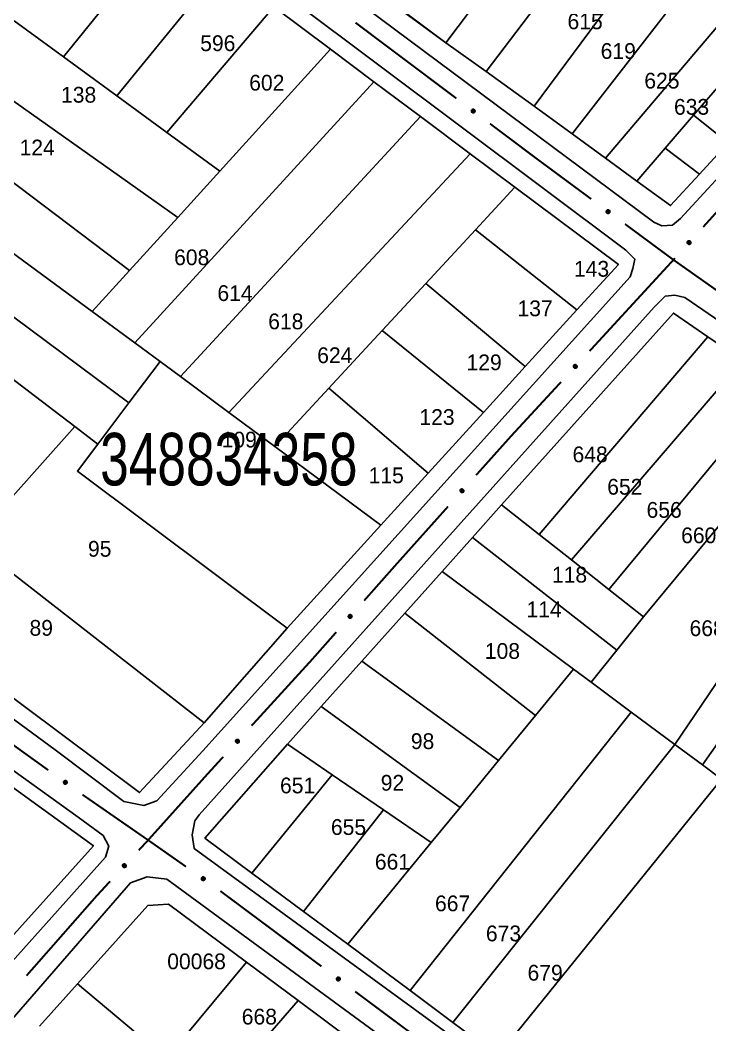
# Model space of a CAD drawing. Extents: x 199577 to 200882, y 4838726 to 4840156.
# Drawn here: x 200329.5 to 200395.1, y 4839175.2 to 4839270.8 of the extents above; entities that cross this region are included whole.
import ezdxf
from ezdxf.enums import TextEntityAlignment as Align

# ---------------------------------------------------------------- set-up
doc = ezdxf.new("R2010")
doc.units = 0
doc.header["$LTSCALE"] = 1.5
doc.header["$MEASUREMENT"] = 0
for name, color, linetype in [('CD_MALHA_LOTES', 7, 'CONTINUOUS'), ('CD_TXT_QUADRA', 2, 'CONTINUOUS'), ('RU-QUADRA', 210, 'CONTINUOUS'), ('SV-EIXO-RUA-PAV', 20, 'CONTINUOUS'), ('SV-RUA-PAVIM', 7, 'CONTINUOUS'), ('Th_NmrPorta', 1, 'CONTINUOUS')]:
    doc.layers.add(name, color=color, linetype=linetype)
doc.styles.add('ARIAL', font='ARIAL.SHX')

msp = doc.modelspace()

# ---------------------------------------------------------------- linework, layer by layer
at = {"layer": 'CD_MALHA_LOTES', "linetype": 'Continuous', "flags": 128}
for points in [[(200389.032113, 4839293.916904), (200369.987135, 4839268.633206)], [(200373.833512, 4839265.93668), (200388.713074, 4839285.54964)], [(200378.384021, 4839262.623879), (200391.172459, 4839279.889754)], [(200333.62, 4839267.33), (200343.56, 4839279.58)], [(200382.021068, 4839259.976085), (200395.097677, 4839276.878032)], [(200338.7, 4839263.61), (200348.63, 4839275.79)], [(200385.184765, 4839257.672892), (200398.785887, 4839273.736255)], [(200343.46, 4839260.13), (200353.62, 4839272.07)], [(200353.62, 4839272.07), (200359.01, 4839268.04)], [(200369.987135, 4839268.633206), (200365.971094, 4839271.611957)], [(200333.62, 4839267.33), (200328.94, 4839270.75)], [(200373.833512, 4839265.93668), (200369.987135, 4839268.633206)], [(200338.7, 4839263.61), (200333.62, 4839267.33)], [(200359.01, 4839268.04), (200348.5, 4839256.44)], [(200359.01, 4839268.04), (200363.15, 4839264.95)], [(200344.49, 4839252.04), (200325.01, 4839265.82)], [(200378.384021, 4839262.623879), (200373.833512, 4839265.93668)], [(200340.43, 4839240.09), (200363.15, 4839264.95)], [(200363.15, 4839264.95), (200367.57, 4839261.64)], [(200343.46, 4839260.13), (200338.7, 4839263.61)], [(200382.021068, 4839259.976085), (200378.384021, 4839262.623879)], [(200344.77, 4839236.89), (200367.57, 4839261.64)], [(200367.57, 4839261.64), (200372.32, 4839258.1)], [(200396.843072, 4839259.124509), (200393.558624, 4839261.758521)], [(200339.91, 4839246.98), (200321.24, 4839261.09)], [(200348.5, 4839256.44), (200343.46, 4839260.13)], [(200385.184765, 4839257.672892), (200382.021068, 4839259.976085)], [(200349.37, 4839233.47), (200372.32, 4839258.1)], [(200372.32, 4839258.1), (200376.57, 4839254.92)], [(200394.106536, 4839256.147254), (200390.862234, 4839258.630584)], [(200388.165844, 4839255.502647), (200385.184765, 4839257.672892)], [(200336.37, 4839243.08), (200317.79, 4839256.75)], [(200344.49, 4839252.04), (200348.5, 4839256.44)], [(200394.106536, 4839256.147254), (200391.37, 4839253.17)], [(200372.8, 4839250.85), (200376.57, 4839254.92)], [(200376.57, 4839254.92), (200386.41, 4839247.57), (200382.46, 4839243.23)], [(200391.37, 4839253.17), (200388.165844, 4839255.502647)], [(200339.84, 4839234.39), (200314.82, 4839253.02)], [(200339.91, 4839246.98), (200344.49, 4839252.04)], [(200368.08, 4839245.75), (200372.8, 4839250.85)], [(200382.46, 4839243.23), (200372.8, 4839250.85)], [(200334.7, 4839232.14), (200311.98, 4839249.46)], [(200336.37, 4839243.08), (200339.91, 4839246.98)], [(200363.95, 4839241.29), (200368.08, 4839245.75)], [(200377.55, 4839237.84), (200368.08, 4839245.75)], [(200340.43, 4839240.09), (200336.37, 4839243.08)], [(200375.3, 4839224.68), (200391.64, 4839242.94), (200394.92, 4839240.68)], [(200382.46, 4839243.23), (200377.55, 4839237.84)], [(200358.85, 4839235.78), (200363.95, 4839241.29)], [(200373.56, 4839233.47), (200363.95, 4839241.29)], [(200378.86, 4839221.87), (200394.92, 4839240.68)], [(200394.92, 4839240.68), (200398.23, 4839238.41)], [(200342.81, 4839238.34), (200340.43, 4839240.09)], [(200339.84, 4839234.39), (200342.81, 4839238.34)], [(200344.77, 4839236.89), (200342.81, 4839238.34)], [(200377.55, 4839237.84), (200373.56, 4839233.47)], [(200381.93, 4839219.45), (200398.23, 4839238.41)], [(200349.37, 4839233.47), (200344.77, 4839236.89)], [(200353.72, 4839230.24), (200358.85, 4839235.78)], [(200368.3, 4839227.69), (200358.85, 4839235.78)], [(200385.51, 4839216.63), (200401.61, 4839236.08)], [(200336.89, 4839230.48), (200339.84, 4839234.39)], [(200353.72, 4839230.24), (200349.37, 4839233.47)], [(200373.56, 4839233.47), (200368.3, 4839227.69)], [(200405.08, 4839233.7), (200388.78, 4839214.04)], [(200328.05, 4839224.65), (200334.7, 4839232.14)], [(200334.7, 4839232.14), (200336.89, 4839230.48)], [(200354.89, 4839212.97), (200334.95, 4839227.91), (200336.89, 4839230.48)], [(200363.8, 4839222.76), (200353.72, 4839230.24)], [(200391.78, 4839201.88), (200410.71, 4839229.83)], [(200368.3, 4839227.69), (200363.8, 4839222.76)], [(200394.4, 4839199.94), (200413.86, 4839227.66)], [(200372.52, 4839221.57), (200375.3, 4839224.68)], [(200378.86, 4839221.87), (200375.3, 4839224.68)], [(200363.8, 4839222.76), (200354.89, 4839212.97)], [(200369.64, 4839218.35), (200372.52, 4839221.57)], [(200386.25, 4839210.88), (200372.52, 4839221.57)], [(200381.93, 4839219.45), (200378.86, 4839221.87)], [(200347, 4839203.94), (200325.11, 4839221)], [(200385.51, 4839216.63), (200381.93, 4839219.45)], [(200366.08, 4839214.38), (200369.64, 4839218.35)], [(200382.13, 4839209.06), (200369.64, 4839218.35)], [(200388.78, 4839214.04), (200385.51, 4839216.63)], [(200347, 4839203.94), (200340.86, 4839197.31), (200318.82, 4839213.78)], [(200362.01, 4839209.83), (200366.08, 4839214.38)], [(200378.52, 4839204.66), (200366.08, 4839214.38)], [(200386.25, 4839210.88), (200388.78, 4839214.04)], [(200354.89, 4839212.97), (200347, 4839203.94)], [(200383.8, 4839207.82), (200386.25, 4839210.88)], [(200358.15, 4839205.51), (200362.01, 4839209.83)], [(200375.01, 4839200.38), (200362.01, 4839209.83)], [(200382.13, 4839209.06), (200378.52, 4839204.66)], [(200383.8, 4839207.82), (200382.13, 4839209.06)], [(200387.61, 4839204.98), (200383.8, 4839207.82)], [(200354.92, 4839201.91), (200358.15, 4839205.51)], [(200371.35, 4839195.91), (200358.15, 4839205.51)], [(200366.6, 4839178.48), (200387.61, 4839204.98)], [(200378.52, 4839204.66), (200375.01, 4839200.38)], [(200391.78, 4839201.88), (200387.61, 4839204.98)], [(200323.46, 4839201.68), (200336.48, 4839192.26), (200324.92, 4839179.4)], [(200354.92, 4839201.91), (200347.08, 4839192.98), (200351.55, 4839189.66)], [(200359.19, 4839198.99), (200354.92, 4839201.91)], [(200370.67, 4839175.45), (200391.78, 4839201.88)], [(200394.4, 4839199.94), (200391.78, 4839201.88)], [(200371.35, 4839195.91), (200375.01, 4839200.38)], [(200396.21, 4839198.59), (200394.4, 4839199.94)], [(200351.55, 4839189.66), (200359.19, 4839198.99)], [(200364.06, 4839195.66), (200359.19, 4839198.99)], [(200374.93, 4839172.28), (200396.21, 4839198.59)], [(200356.46, 4839186.01), (200364.06, 4839195.66)], [(200364.06, 4839195.66), (200368.6, 4839192.56)], [(200368.6, 4839192.56), (200371.35, 4839195.91)], [(200360.67, 4839182.88), (200368.6, 4839192.56)], [(200356.46, 4839186.01), (200351.55, 4839189.66)], [(200334.95, 4839179.11), (200341.65, 4839186.57), (200343.62, 4839186.71), (200351.03, 4839181.19)], [(200360.67, 4839182.88), (200356.46, 4839186.01)], [(200366.6, 4839178.48), (200360.67, 4839182.88)], [(200343.42, 4839172), (200351.03, 4839181.19)], [(200351.03, 4839181.19), (200355.95, 4839177.53)], [(200331.34, 4839175.1), (200334.95, 4839179.11)], [(200343.42, 4839172), (200334.95, 4839179.11)], [(200370.67, 4839175.45), (200366.6, 4839178.48)], [(200355.95, 4839177.53), (200347.9, 4839168.25)], [(200355.95, 4839177.53), (200363.72, 4839171.74)], [(200374.93, 4839172.28), (200370.67, 4839175.45)]]:
    msp.add_lwpolyline(points, dxfattribs=at)
at = {"layer": 'CD_MALHA_LOTES', "linetype": 'Continuous'}
for points in [[(200393.558624, 4839261.758521), (200396.255014, 4839264.886457)], [(200390.862234, 4839258.630584), (200393.558624, 4839261.758521)], [(200396.843072, 4839259.124509), (200394.106536, 4839256.147254)], [(200388.165844, 4839255.502647), (200390.862234, 4839258.630584)]]:
    msp.add_lwpolyline(points, dxfattribs=at)
at = {"layer": 'RU-QUADRA', "linetype": 'Continuous', "flags": 128}
for points in [[(200353.62, 4839272.07), (200359.01, 4839268.04), (200363.15, 4839264.95), (200367.57, 4839261.64), (200372.32, 4839258.1), (200376.57, 4839254.92), (200386.41, 4839247.57), (200382.46, 4839243.23), (200377.55, 4839237.84), (200373.56, 4839233.47), (200368.3, 4839227.69), (200363.8, 4839222.76), (200354.89, 4839212.97), (200347, 4839203.94), (200340.86, 4839197.31), (200318.82, 4839213.78)], [(200396.843072, 4839259.124509), (200394.106536, 4839256.147254), (200391.37, 4839253.17), (200388.165844, 4839255.502647), (200385.184765, 4839257.672892), (200382.021068, 4839259.976085), (200378.384021, 4839262.623879), (200373.833512, 4839265.93668), (200369.987135, 4839268.633206), (200365.994759, 4839271.643344)], [(200374.93, 4839172.28), (200370.67, 4839175.45), (200366.6, 4839178.48), (200360.67, 4839182.88), (200356.46, 4839186.01), (200351.55, 4839189.66), (200347.08, 4839192.98), (200354.92, 4839201.91), (200358.15, 4839205.51), (200362.01, 4839209.83), (200366.08, 4839214.38), (200369.64, 4839218.35), (200372.52, 4839221.57), (200375.3, 4839224.68), (200391.64, 4839242.94), (200394.92, 4839240.68), (200398.23, 4839238.41)], [(200249.68, 4839171.09), (200258.87, 4839183.22), (200261.75, 4839187.04), (200267.65, 4839194.69), (200271.09, 4839199.06), (200273.85, 4839202.43), (200276.98, 4839206.25), (200280, 4839209.94), (200282.5, 4839213), (200285.1, 4839216.17), (200291.97, 4839224.56), (200296.49, 4839221.27), (200300.1, 4839218.65), (200304.35, 4839215.56), (200307.45, 4839213.31), (200310.38, 4839211.18), (200314.84, 4839207.94), (200323.46, 4839201.68), (200336.48, 4839192.26), (200324.92, 4839179.4), (200321.08, 4839175.13)], [(200331.34, 4839175.1), (200334.95, 4839179.11), (200341.65, 4839186.57), (200343.62, 4839186.71), (200351.03, 4839181.19), (200355.95, 4839177.53), (200363.72, 4839171.74)]]:
    msp.add_lwpolyline(points, dxfattribs=at)
at = {"layer": 'SV-EIXO-RUA-PAV', "const_width": 0.18}
for points in [[(200363.94, 4839268.66), (200361.401531, 4839270.567245)], [(200364.599522, 4839268.164569), (200363.94, 4839268.66)], [(200370.995848, 4839263.359674), (200364.599522, 4839268.164569)], [(200378.57, 4839257.67), (200374.194011, 4839260.957226)], [(200378.993549, 4839257.356632), (200378.57, 4839257.67)], [(200383.816918, 4839253.788003), (200378.993549, 4839257.356632)], [(200394.468535, 4839251.129901), (200397.820964, 4839254.839514)], [(200391.64, 4839248), (200387.032497, 4839251.408917)], [(200391.64, 4839248), (200391.786593, 4839248.162211)], [(200383.667044, 4839239.326333), (200391.111218, 4839247.424745)], [(200391.111218, 4839247.424745), (200391.64, 4839248)], [(200391.859359, 4839247.845121), (200391.64, 4839248)], [(200396.760767, 4839244.384456), (200391.859359, 4839247.845121)], [(200376.25, 4839231.29), (200380.954804, 4839236.386309)], [(200372.872968, 4839227.516387), (200376.207294, 4839231.242279)], [(200376.207294, 4839231.242279), (200376.25, 4839231.29)], [(200365.18, 4839218.92), (200370.205506, 4839224.535674)], [(200362.22236, 4839215.576419), (200364.872583, 4839218.572469)], [(200364.872583, 4839218.572469), (200365.18, 4839218.92)], [(200357.21, 4839209.91), (200359.572136, 4839212.58037)], [(200356.916882, 4839209.58884), (200357.21, 4839209.91)], [(200351.523886, 4839203.679898), (200356.916882, 4839209.58884)], [(200322.439617, 4839206.455249), (200332.18221, 4839199.449403)], [(200347.28, 4839199.03), (200348.827388, 4839200.725426)], [(200341.68, 4839192.79), (200346.809394, 4839198.50561)], [(200346.809394, 4839198.50561), (200347.28, 4839199.03)], [(200335.434253, 4839197.12051), (200341.186782, 4839193.131974)], [(200341.186782, 4839193.131974), (200341.68, 4839192.79)], [(200341.462813, 4839192.554678), (200341.68, 4839192.79)], [(200341.68, 4839192.79), (200345.283122, 4839190.264932)], [(200340.784591, 4839191.819821), (200341.462813, 4839192.554678)], [(200336.77, 4839187.47), (200338.0717, 4839188.880396)], [(200348.545579, 4839187.951013), (200358.165778, 4839180.778024)], [(200330.116935, 4839179.896518), (200336.716727, 4839187.409357)], [(200336.716727, 4839187.409357), (200336.77, 4839187.47)], [(200361.372511, 4839178.387027), (200370.99271, 4839171.214038)]]:
    msp.add_lwpolyline(points, dxfattribs=at)
at = {"layer": 'SV-EIXO-RUA-PAV'}
for points in [[(200372.643692, 4839261.98414), (200372.595372, 4839261.976575), (200372.552297, 4839261.979954), (200372.517181, 4839261.993113), (200372.489182, 4839262.012832), (200372.46281, 4839262.036233), (200372.441426, 4839262.065691), (200372.424936, 4839262.103644), (200372.417007, 4839262.152062), (200372.423368, 4839262.195961), (200372.434427, 4839262.231078), (200372.453308, 4839262.261458), (200372.47647, 4839262.286696), (200372.507804, 4839262.307896), (200372.546428, 4839262.324233), (200372.595308, 4839262.331027), (200372.637515, 4839262.327425), (200372.671146, 4839262.313805), (200372.701568, 4839262.29463), (200372.728205, 4839262.270418), (200372.749029, 4839262.24138), (200372.765407, 4839262.202461), (200372.771474, 4839262.154128), (200372.768362, 4839262.111991), (200372.755218, 4839262.078177), (200372.735666, 4839262.048652), (200372.712517, 4839262.021915), (200372.6838, 4839261.999187), (200372.643692, 4839261.98414)], [(200385.474739, 4839252.42451), (200385.426476, 4839252.416593), (200385.383377, 4839252.419658), (200385.348166, 4839252.432561), (200385.320024, 4839252.452076), (200385.293482, 4839252.475283), (200385.271885, 4839252.504585), (200385.255118, 4839252.542417), (200385.246836, 4839252.590776), (200385.252878, 4839252.63472), (200385.263681, 4839252.669917), (200385.28234, 4839252.700434), (200385.305317, 4839252.72584), (200385.336496, 4839252.747268), (200385.375, 4839252.763885), (200385.423829, 4839252.771036), (200385.466061, 4839252.767741), (200385.499791, 4839252.754366), (200385.530351, 4839252.735413), (200385.557164, 4839252.711396), (200385.578199, 4839252.68251), (200385.59486, 4839252.643712), (200385.601279, 4839252.595425), (200385.598474, 4839252.553266), (200385.585577, 4839252.519357), (200385.56624, 4839252.48969), (200385.543287, 4839252.462786), (200385.514736, 4839252.439849), (200385.474739, 4839252.42451)], [(200392.949557, 4839249.613264), (200392.946395, 4839249.66207), (200392.953657, 4839249.704663), (200392.969939, 4839249.738445), (200392.992111, 4839249.764545), (200393.017801, 4839249.788691), (200393.049073, 4839249.807322), (200393.088362, 4839249.820312), (200393.137299, 4839249.823828), (200393.180442, 4839249.81352), (200393.214415, 4839249.79933), (200393.242962, 4839249.777777), (200393.266001, 4839249.752428), (200393.28428, 4839249.719304), (200393.297055, 4839249.67936), (200393.299399, 4839249.630066), (200393.291993, 4839249.588358), (200393.275386, 4839249.556097), (200393.253537, 4839249.527535), (200393.227014, 4839249.503197), (200393.196211, 4839249.485086), (200393.155971, 4839249.472296), (200393.107287, 4839249.470627), (200393.065604, 4839249.477538), (200393.033118, 4839249.493688), (200393.005483, 4839249.515831), (200392.980951, 4839249.541304), (200392.960914, 4839249.57196), (200392.949557, 4839249.613264)], [(200382.1331, 4839237.824939), (200382.130456, 4839237.873776), (200382.13817, 4839237.91629), (200382.154809, 4839237.949896), (200382.177257, 4839237.97576), (200382.203202, 4839237.999633), (200382.23467, 4839238.01793), (200382.274094, 4839238.030502), (200382.323066, 4839238.033499), (200382.366097, 4839238.022734), (200382.399918, 4839238.008184), (200382.428234, 4839237.98633), (200382.451003, 4839237.960737), (200382.468929, 4839237.927421), (200382.481279, 4839237.887344), (200382.483101, 4839237.838028), (200382.475252, 4839237.796401), (200382.458304, 4839237.764318), (200382.436154, 4839237.735989), (200382.409374, 4839237.711934), (200382.378381, 4839237.694151), (200382.338006, 4839237.681789), (200382.289308, 4839237.680636), (200382.2477, 4839237.68799), (200382.215388, 4839237.704483), (200382.187989, 4839237.726918), (200382.163728, 4839237.75265), (200382.144018, 4839237.783517), (200382.1331, 4839237.824939)], [(200371.361392, 4839225.992372), (200371.357992, 4839226.041162), (200371.365047, 4839226.08379), (200371.381164, 4839226.11765), (200371.403208, 4839226.143858), (200371.428781, 4839226.16813), (200371.459962, 4839226.186912), (200371.499187, 4839226.200093), (200371.548106, 4839226.203847), (200371.591299, 4839226.19375), (200371.625341, 4839226.179725), (200371.653992, 4839226.158312), (200371.677155, 4839226.133075), (200371.695594, 4839226.10004), (200371.708563, 4839226.060159), (200371.711148, 4839226.010878), (200371.703945, 4839225.969134), (200371.687495, 4839225.936792), (200371.665786, 4839225.908124), (200371.639382, 4839225.883658), (200371.608667, 4839225.865397), (200371.568489, 4839225.852411), (200371.519815, 4839225.850504), (200371.478098, 4839225.857213), (200371.445534, 4839225.873204), (200371.417791, 4839225.895213), (200371.393135, 4839225.920566), (200371.37295, 4839225.951124), (200371.361392, 4839225.992372)], [(200360.7196, 4839214.04371), (200360.715918, 4839214.09248), (200360.722727, 4839214.135148), (200360.738649, 4839214.169101), (200360.760542, 4839214.195435), (200360.785974, 4839214.219854), (200360.817046, 4839214.238816), (200360.856194, 4839214.252223), (200360.905091, 4839214.256259), (200360.948342, 4839214.246411), (200360.982464, 4839214.232583), (200361.011238, 4839214.211335), (200361.034546, 4839214.186232), (200361.053175, 4839214.153305), (200361.066375, 4839214.113499), (200361.069243, 4839214.064233), (200361.062281, 4839214.022448), (200361.046019, 4839213.990012), (200361.024475, 4839213.961219), (200360.998212, 4839213.936601), (200360.967604, 4839213.918163), (200360.927501, 4839213.904946), (200360.878838, 4839213.902759), (200360.837084, 4839213.909227), (200360.804428, 4839213.92503), (200360.776559, 4839213.946878), (200360.751757, 4839213.972088), (200360.731395, 4839214.002529), (200360.7196, 4839214.04371)], [(200349.997471, 4839202.170745), (200349.994549, 4839202.219566), (200350.00202, 4839202.262123), (200350.018468, 4839202.295824), (200350.040768, 4839202.321815), (200350.066576, 4839202.345835), (200350.09794, 4839202.364311), (200350.137292, 4839202.377108), (200350.186246, 4839202.380383), (200350.229338, 4839202.369864), (200350.263241, 4839202.355506), (200350.291681, 4839202.333814), (200350.314596, 4839202.308351), (200350.332711, 4839202.275138), (200350.345289, 4839202.235132), (200350.347392, 4839202.185827), (200350.339781, 4839202.144156), (200350.323016, 4839202.111977), (200350.301026, 4839202.083523), (200350.274384, 4839202.059316), (200350.243493, 4839202.041356), (200350.203189, 4839202.028764), (200350.154499, 4839202.027334), (200350.11285, 4839202.034451), (200350.080443, 4839202.050759), (200350.052918, 4839202.073039), (200350.028511, 4839202.098631), (200350.008625, 4839202.129385), (200349.997471, 4839202.170745)], [(200333.753592, 4839198.455018), (200333.801743, 4839198.463588), (200333.84488, 4839198.461108), (200333.880262, 4839198.448683), (200333.908666, 4839198.429552), (200333.93552, 4839198.406706), (200333.957513, 4839198.3777), (200333.974791, 4839198.340099), (200333.983727, 4839198.291857), (200333.978282, 4839198.247834), (200333.967957, 4839198.212494), (200333.949713, 4839198.181728), (200333.927082, 4839198.156012), (200333.896197, 4839198.134164), (200333.857921, 4839198.117026), (200333.809194, 4839198.109214), (200333.766921, 4839198.111936), (200333.733013, 4839198.124852), (200333.702199, 4839198.143389), (200333.675062, 4839198.167041), (200333.653638, 4839198.195639), (200333.636452, 4839198.234208), (200333.629379, 4839198.282404), (200333.631613, 4839198.324597), (200333.644049, 4839198.358678), (200333.662982, 4839198.388604), (200333.685569, 4839198.415817), (200333.713806, 4839198.439138), (200333.753592, 4839198.455018)], [(200339.249804, 4839190.319183), (200339.247153, 4839190.368019), (200339.254862, 4839190.410534), (200339.271497, 4839190.444143), (200339.293941, 4839190.470009), (200339.319882, 4839190.493886), (200339.351348, 4839190.512188), (200339.390771, 4839190.524765), (200339.439742, 4839190.527768), (200339.482775, 4839190.517009), (200339.516598, 4839190.502463), (200339.544917, 4839190.480613), (200339.567689, 4839190.455023), (200339.58562, 4839190.42171), (200339.597975, 4839190.381634), (200339.599803, 4839190.332319), (200339.59196, 4839190.29069), (200339.575017, 4839190.258605), (200339.55287, 4839190.230273), (200339.526093, 4839190.206215), (200339.495102, 4839190.188427), (200339.45473, 4839190.17606), (200339.406031, 4839190.174901), (200339.364423, 4839190.182249), (200339.332108, 4839190.198738), (200339.304706, 4839190.22117), (200339.280442, 4839190.246898), (200339.260728, 4839190.277762), (200339.249804, 4839190.319183)], [(200346.866482, 4839189.289734), (200346.914526, 4839189.29889), (200346.957689, 4839189.296934), (200346.99322, 4839189.284941), (200347.021855, 4839189.266156), (200347.048984, 4839189.243639), (200347.071328, 4839189.214902), (200347.089063, 4839189.177514), (200347.098585, 4839189.129384), (200347.093675, 4839189.085299), (200347.083781, 4839189.049836), (200347.065913, 4839189.01885), (200347.043597, 4839188.992861), (200347.012979, 4839188.970639), (200346.974915, 4839188.953036), (200346.926287, 4839188.944633), (200346.883983, 4839188.94684), (200346.849921, 4839188.959343), (200346.818883, 4839188.977504), (200346.791461, 4839189.000824), (200346.769691, 4839189.029159), (200346.752037, 4839189.067516), (200346.744379, 4839189.115622), (200346.746099, 4839189.157839), (200346.75812, 4839189.192069), (200346.776687, 4839189.222223), (200346.798941, 4839189.249708), (200346.826893, 4839189.273372), (200346.866482, 4839189.289734)], [(200359.719759, 4839179.75666), (200359.768051, 4839179.764398), (200359.811138, 4839179.761173), (200359.846301, 4839179.74814), (200359.87437, 4839179.72852), (200359.900826, 4839179.705215), (200359.922315, 4839179.675833), (200359.938941, 4839179.637939), (200359.947043, 4839179.58955), (200359.940839, 4839179.545628), (200359.929906, 4839179.510472), (200359.911133, 4839179.480025), (200359.888062, 4839179.454704), (200359.856804, 4839179.433392), (200359.818238, 4839179.416917), (200359.769383, 4839179.409948), (200359.727164, 4839179.413399), (200359.693484, 4839179.426899), (200359.662994, 4839179.445965), (200359.63627, 4839179.470082), (200359.615342, 4839179.499045), (200359.598825, 4839179.537905), (200359.592585, 4839179.586216), (200359.595547, 4839179.628364), (200359.60857, 4839179.662225), (200359.628017, 4839179.69182), (200359.651069, 4839179.718639), (200359.679705, 4839179.741469), (200359.719759, 4839179.75666)]]:
    msp.add_lwpolyline(points, close=True, dxfattribs=at)
for points in [[(200372.6838, 4839261.999187), (200372.417007, 4839262.152062)], [(200372.712517, 4839262.021915), (200372.423368, 4839262.195961)], [(200372.694461, 4839262.013505), (200372.423588, 4839262.170906)], [(200372.664154, 4839261.993607), (200372.424919, 4839262.12724)], [(200372.643692, 4839261.98414), (200372.424936, 4839262.103644)], [(200372.720405, 4839262.036682), (200372.431804, 4839262.209106)], [(200372.735666, 4839262.048652), (200372.434427, 4839262.231078)], [(200372.617205, 4839261.981089), (200372.439347, 4839262.080562)], [(200372.595372, 4839261.976575), (200372.441426, 4839262.065691)], [(200372.743624, 4839262.06532), (200372.446843, 4839262.247301)], [(200372.755218, 4839262.078177), (200372.453308, 4839262.261458)], [(200372.570809, 4839261.978395), (200372.459789, 4839262.046434)], [(200372.552297, 4839261.979954), (200372.46281, 4839262.036233)], [(200372.759477, 4839262.097783), (200372.467603, 4839262.272665)], [(200372.768362, 4839262.111991), (200372.47647, 4839262.286696)], [(200372.768785, 4839262.135164), (200372.496548, 4839262.295294)], [(200372.771474, 4839262.154128), (200372.507804, 4839262.307896)], [(200372.764452, 4839262.179378), (200372.529857, 4839262.314645)], [(200372.765407, 4839262.202461), (200372.546428, 4839262.324233)], [(200372.751386, 4839262.223325), (200372.57735, 4839262.323342)], [(200372.749029, 4839262.24138), (200372.595308, 4839262.331027)], [(200372.734765, 4839262.257997), (200372.621835, 4839262.325764)], [(200372.728205, 4839262.270418), (200372.637515, 4839262.327425)], [(200385.514736, 4839252.439849), (200385.246836, 4839252.590776)], [(200385.543287, 4839252.462786), (200385.252878, 4839252.63472)], [(200385.525293, 4839252.454244), (200385.25328, 4839252.609667)], [(200385.495131, 4839252.434125), (200385.254929, 4839252.566012)], [(200385.474739, 4839252.42451), (200385.255118, 4839252.542417)], [(200385.551067, 4839252.47761), (200385.261218, 4839252.647927)], [(200385.56624, 4839252.48969), (200385.263681, 4839252.669917)], [(200385.448274, 4839252.421266), (200385.269697, 4839252.519441)], [(200385.426476, 4839252.416593), (200385.271885, 4839252.504585)], [(200385.574077, 4839252.506416), (200385.275978, 4839252.68623)], [(200385.585577, 4839252.519357), (200385.28234, 4839252.700434)], [(200385.401899, 4839252.418235), (200385.290387, 4839252.485462)], [(200385.383377, 4839252.419658), (200385.293482, 4839252.475283)], [(200385.589693, 4839252.538994), (200385.296553, 4839252.711745)], [(200385.598474, 4839252.553266), (200385.305317, 4839252.72584)], [(200385.598728, 4839252.576441), (200385.325332, 4839252.734584)], [(200385.601279, 4839252.595425), (200385.336496, 4839252.747268)], [(200385.594073, 4839252.620622), (200385.3585, 4839252.754177)], [(200385.59486, 4839252.643712), (200385.375, 4839252.763885)], [(200385.580688, 4839252.664474), (200385.405927, 4839252.763219)], [(200385.578199, 4839252.68251), (200385.423829, 4839252.771036)], [(200385.563815, 4839252.699023), (200385.450394, 4839252.765966)], [(200385.557164, 4839252.711396), (200385.466061, 4839252.767741)], [(200392.946395, 4839249.66207), (200393.049073, 4839249.807322)], [(200392.948915, 4839249.639919), (200393.064071, 4839249.808048)], [(200392.949557, 4839249.613264), (200393.088362, 4839249.820312)], [(200392.95043, 4839249.686368), (200393.028233, 4839249.790777)], [(200392.953657, 4839249.704663), (200393.017801, 4839249.788691)], [(200392.957133, 4839249.59203), (200393.111863, 4839249.818194)], [(200392.960914, 4839249.57196), (200393.137299, 4839249.823828)], [(200392.974209, 4839249.560046), (200393.15547, 4839249.815569)], [(200392.980951, 4839249.541304), (200393.180442, 4839249.81352)], [(200392.994943, 4839249.532112), (200393.192771, 4839249.80393)], [(200393.005483, 4839249.515831), (200393.214415, 4839249.79933)], [(200393.021363, 4839249.506398), (200393.229448, 4839249.785497)], [(200393.033118, 4839249.493688), (200393.242962, 4839249.777777)], [(200393.052259, 4839249.487672), (200393.25283, 4839249.762527)], [(200393.065604, 4839249.477538), (200393.266001, 4839249.752428)], [(200393.088644, 4839249.475021), (200393.272748, 4839249.731653)], [(200393.107287, 4839249.470627), (200393.28428, 4839249.719304)], [(200393.133069, 4839249.475336), (200393.289006, 4839249.69673)], [(200393.155971, 4839249.472296), (200393.297055, 4839249.67936)], [(200393.178018, 4839249.484372), (200393.29337, 4839249.648646)], [(200393.196211, 4839249.485086), (200393.299399, 4839249.630066)], [(200393.214051, 4839249.497788), (200393.291757, 4839249.604124)], [(200393.227014, 4839249.503197), (200393.291993, 4839249.588358)], [(200382.130456, 4839237.873776), (200382.23467, 4839238.01793)], [(200382.132741, 4839237.851599), (200382.249675, 4839238.018497)], [(200382.1331, 4839237.824939), (200382.274094, 4839238.030502)], [(200382.134749, 4839237.89803), (200382.213656, 4839238.001608)], [(200382.13817, 4839237.91629), (200382.203202, 4839237.999633)], [(200382.140451, 4839237.803626), (200382.297572, 4839238.028135)], [(200382.144018, 4839237.783517), (200382.323066, 4839238.033499)], [(200382.157186, 4839237.771463), (200382.341148, 4839238.025047)], [(200382.163728, 4839237.75265), (200382.366097, 4839238.022734)], [(200382.177623, 4839237.74331), (200382.378323, 4839238.013014)], [(200382.187989, 4839237.726918), (200382.399918, 4839238.008184)], [(200382.203768, 4839237.717317), (200382.414803, 4839237.994192)], [(200382.215388, 4839237.704483), (200382.428234, 4839237.98633)], [(200382.234463, 4839237.698265), (200382.43794, 4839237.970976)], [(200382.2477, 4839237.68799), (200382.451003, 4839237.960737)], [(200382.270712, 4839237.685228), (200382.457529, 4839237.939892)], [(200382.289308, 4839237.680636), (200382.468929, 4839237.927421)], [(200382.315138, 4839237.685071), (200382.473415, 4839237.904799)], [(200382.338006, 4839237.681789), (200382.481279, 4839237.887344)], [(200382.360181, 4839237.69363), (200382.477269, 4839237.856671)], [(200382.378381, 4839237.694151), (200382.483101, 4839237.838028)], [(200382.396354, 4839237.706663), (200382.475184, 4839237.812169)], [(200382.409374, 4839237.711934), (200382.475252, 4839237.796401)], [(200371.361392, 4839225.992372), (200371.499187, 4839226.200093)], [(200371.369071, 4839225.971175), (200371.522698, 4839226.19809)], [(200371.37295, 4839225.951124), (200371.548106, 4839226.203847)], [(200371.386302, 4839225.939275), (200371.566317, 4839226.195677)], [(200371.393135, 4839225.920566), (200371.591299, 4839226.19375)], [(200371.357992, 4839226.041162), (200371.459962, 4839226.186912)], [(200371.36062, 4839226.019024), (200371.474956, 4839226.187711)], [(200371.361909, 4839226.06548), (200371.439203, 4839226.170266)], [(200371.365047, 4839226.08379), (200371.428781, 4839226.16813)], [(200371.407173, 4839225.911442), (200371.603674, 4839226.18422)], [(200371.417791, 4839225.895213), (200371.625341, 4839226.179725)], [(200371.433717, 4839225.885857), (200371.640441, 4839226.165966)], [(200371.445534, 4839225.873204), (200371.653992, 4839226.158312)], [(200371.464704, 4839225.867282), (200371.663935, 4839226.14311)], [(200371.478098, 4839225.857213), (200371.677155, 4839226.133075)], [(200371.50115, 4839225.854808), (200371.684002, 4839226.112334)], [(200371.519815, 4839225.850504), (200371.695594, 4839226.10004)], [(200371.545573, 4839225.855339), (200371.70043, 4839226.07749)], [(200371.568489, 4839225.852411), (200371.708563, 4839226.060159)], [(200371.590478, 4839225.864594), (200371.705028, 4839226.029428)], [(200371.608667, 4839225.865397), (200371.711148, 4839226.010878)], [(200371.626445, 4839225.878185), (200371.703632, 4839225.984898)], [(200371.639382, 4839225.883658), (200371.703945, 4839225.969134)], [(200360.715918, 4839214.09248), (200360.817046, 4839214.238816)], [(200360.718674, 4839214.070357), (200360.832036, 4839214.239701)], [(200360.7196, 4839214.04371), (200360.856194, 4839214.252223)], [(200360.719695, 4839214.11682), (200360.796383, 4839214.222051)], [(200360.722727, 4839214.135148), (200360.785974, 4839214.219854)], [(200360.727402, 4839214.022558), (200360.879717, 4839214.250355)], [(200360.731395, 4839214.002529), (200360.905091, 4839214.256259)], [(200360.744816, 4839213.990758), (200360.923349, 4839214.248194)], [(200360.751757, 4839213.972088), (200360.948342, 4839214.246411)], [(200360.765847, 4839213.963046), (200360.960771, 4839214.236953)], [(200360.776559, 4839213.946878), (200360.982464, 4839214.232583)], [(200360.792538, 4839213.937614), (200360.997643, 4839214.218911)], [(200360.804428, 4839213.92503), (200361.011238, 4839214.211335)], [(200360.823631, 4839213.919218), (200361.021268, 4839214.196191)], [(200360.837084, 4839213.909227), (200361.034546, 4839214.186232)], [(200360.860149, 4839213.906955), (200361.041513, 4839214.165531)], [(200360.878838, 4839213.902759), (200361.053175, 4839214.153305)], [(200360.904568, 4839213.907742), (200361.058141, 4839214.130782)], [(200360.927501, 4839213.904946), (200361.066375, 4839214.113499)], [(200360.949419, 4839213.917256), (200361.063017, 4839214.082747)], [(200360.967604, 4839213.918163), (200361.069243, 4839214.064233)], [(200360.985307, 4839213.931054), (200361.061878, 4839214.038211)], [(200360.998212, 4839213.936601), (200361.062281, 4839214.022448)], [(200349.994549, 4839202.219566), (200350.09794, 4839202.364311)], [(200349.99696, 4839202.197403), (200350.112942, 4839202.364963)], [(200349.997471, 4839202.170745), (200350.137292, 4839202.377108)], [(200349.998703, 4839202.243844), (200350.077019, 4839202.347869)], [(200350.00202, 4839202.262123), (200350.066576, 4839202.345835)], [(200350.004943, 4839202.149474), (200350.160783, 4839202.374874)], [(200350.008625, 4839202.129385), (200350.186246, 4839202.380383)], [(200350.021861, 4839202.117407), (200350.204376, 4839202.372035)], [(200350.028511, 4839202.098631), (200350.229338, 4839202.369864)], [(200350.042458, 4839202.089371), (200350.241619, 4839202.360213)], [(200350.052918, 4839202.073039), (200350.263241, 4839202.355506)], [(200350.068751, 4839202.063527), (200350.278206, 4839202.3416)], [(200350.080443, 4839202.050759), (200350.291681, 4839202.333814)], [(200350.099554, 4839202.04465), (200350.301475, 4839202.318516)], [(200350.11285, 4839202.034451), (200350.314596, 4839202.308351)], [(200350.135877, 4839202.03182), (200350.32124, 4839202.287544)], [(200350.154499, 4839202.027334), (200350.332711, 4839202.275138)], [(200350.180303, 4839202.031916), (200350.337326, 4839202.252541)], [(200350.203189, 4839202.028764), (200350.345289, 4839202.235132)], [(200350.225296, 4839202.040731), (200350.341454, 4839202.204437)], [(200350.243493, 4839202.041356), (200350.347392, 4839202.185827)], [(200350.261395, 4839202.05397), (200350.339622, 4839202.159923)], [(200350.274384, 4839202.059316), (200350.339781, 4839202.144156)], [(200333.629379, 4839198.282404), (200333.896197, 4839198.134164)], [(200333.631613, 4839198.324597), (200333.927082, 4839198.156012)], [(200333.631673, 4839198.30142), (200333.907187, 4839198.146997)], [(200333.636452, 4839198.234208), (200333.857921, 4839198.117026)], [(200333.636926, 4839198.257306), (200333.874289, 4839198.126957)], [(200333.6402, 4839198.338987), (200333.935655, 4839198.170225)], [(200333.644049, 4839198.358678), (200333.949713, 4839198.181728)], [(200333.650905, 4839198.21364), (200333.826988, 4839198.117272)], [(200333.653638, 4839198.195639), (200333.809194, 4839198.109214)], [(200333.655373, 4839198.371774), (200333.955882, 4839198.196016)], [(200333.662982, 4839198.388604), (200333.967957, 4839198.212494)], [(200333.668245, 4839198.179323), (200333.782563, 4839198.113924)], [(200333.675062, 4839198.167041), (200333.766921, 4839198.111936)], [(200333.67799, 4839198.400888), (200333.970122, 4839198.234516)], [(200333.685569, 4839198.415817), (200333.978282, 4839198.247834)], [(200333.703445, 4839198.424601), (200333.97754, 4839198.272879)], [(200333.713806, 4839198.439138), (200333.983727, 4839198.291857)], [(200333.733332, 4839198.445127), (200333.975299, 4839198.316508)], [(200333.753592, 4839198.455018), (200333.974791, 4839198.340099)], [(200333.78001, 4839198.45862), (200333.959902, 4839198.362875)], [(200333.801743, 4839198.463588), (200333.957513, 4839198.3777)], [(200333.826339, 4839198.46228), (200333.938753, 4839198.39657)], [(200333.84488, 4839198.461108), (200333.93552, 4839198.406706)], [(200339.247153, 4839190.368019), (200339.351348, 4839190.512188)], [(200339.249441, 4839190.345843), (200339.366353, 4839190.512756)], [(200339.249804, 4839190.319183), (200339.390771, 4839190.524765)], [(200339.251443, 4839190.392274), (200339.330336, 4839190.495862)], [(200339.254862, 4839190.410534), (200339.319882, 4839190.493886)], [(200339.257158, 4839190.297871), (200339.414249, 4839190.522401)], [(200339.260728, 4839190.277762), (200339.439742, 4839190.527768)], [(200339.273897, 4839190.26571), (200339.457826, 4839190.519319)], [(200339.280442, 4839190.246898), (200339.482775, 4839190.517009)], [(200339.294338, 4839190.23756), (200339.495002, 4839190.50729)], [(200339.304706, 4839190.22117), (200339.516598, 4839190.502463)], [(200339.320486, 4839190.21157), (200339.531485, 4839190.488474)], [(200339.332108, 4839190.198738), (200339.544917, 4839190.480613)], [(200339.351184, 4839190.192522), (200339.554625, 4839190.46526)], [(200339.364423, 4839190.182249), (200339.567689, 4839190.455023)], [(200339.387435, 4839190.17949), (200339.574218, 4839190.434179)], [(200339.406031, 4839190.174901), (200339.58562, 4839190.42171)], [(200339.431861, 4839190.179339), (200339.590109, 4839190.399088)], [(200339.45473, 4839190.17606), (200339.597975, 4839190.381634)], [(200339.476902, 4839190.187904), (200339.593969, 4839190.35096)], [(200339.495102, 4839190.188427), (200339.599803, 4839190.332319)], [(200339.513074, 4839190.200941), (200339.59189, 4839190.306458)], [(200339.526093, 4839190.206215), (200339.59196, 4839190.29069)], [(200346.744379, 4839189.115622), (200347.012979, 4839188.970639)], [(200346.746099, 4839189.157839), (200347.043597, 4839188.992861)], [(200346.746441, 4839189.134665), (200347.023813, 4839188.983605)], [(200346.752037, 4839189.067516), (200346.974915, 4839188.953036)], [(200346.75223, 4839189.090618), (200346.99116, 4839188.963166)], [(200346.75451, 4839189.172333), (200347.051996, 4839189.007177)], [(200346.75812, 4839189.192069), (200347.065913, 4839189.01885)], [(200346.766739, 4839189.047126), (200346.943981, 4839188.952907)], [(200346.769283, 4839189.205301), (200347.071908, 4839189.033212)], [(200346.769691, 4839189.029159), (200346.926287, 4839188.944633)], [(200346.776687, 4839189.222223), (200347.083781, 4839189.049836)], [(200346.784495, 4839189.013021), (200346.8996, 4839188.949018)], [(200346.791461, 4839189.000824), (200346.883983, 4839188.94684)], [(200346.791544, 4839189.234689), (200347.085678, 4839189.071883)], [(200346.798941, 4839189.249708), (200347.093675, 4839189.085299)], [(200346.816709, 4839189.25871), (200347.092629, 4839189.110333)], [(200346.826893, 4839189.273372), (200347.098585, 4839189.129384)], [(200346.846344, 4839189.279598), (200347.089858, 4839189.153931)], [(200346.866482, 4839189.289734), (200347.089063, 4839189.177514)], [(200346.892854, 4839189.293658), (200347.073897, 4839189.200108)], [(200346.914526, 4839189.29889), (200347.071328, 4839189.214902)], [(200346.939136, 4839189.297881), (200347.052341, 4839189.233543)], [(200346.957689, 4839189.296934), (200347.048984, 4839189.243639)], [(200359.592585, 4839179.586216), (200359.856804, 4839179.433392)], [(200359.595207, 4839179.60519), (200359.868014, 4839179.446034)], [(200359.595547, 4839179.628364), (200359.888062, 4839179.454704)], [(200359.598825, 4839179.537905), (200359.818238, 4839179.416917)], [(200359.599698, 4839179.560992), (200359.834775, 4839179.426564)], [(200359.604381, 4839179.642604), (200359.896878, 4839179.468766)], [(200359.60857, 4839179.662225), (200359.911133, 4839179.480025)], [(200359.612921, 4839179.517091), (200359.787314, 4839179.417698)], [(200359.615342, 4839179.499045), (200359.769383, 4839179.409948)], [(200359.620118, 4839179.675124), (200359.917548, 4839179.494204)], [(200359.628017, 4839179.69182), (200359.929906, 4839179.510472)], [(200359.629665, 4839179.482479), (200359.742838, 4839179.415117)], [(200359.63627, 4839179.470082), (200359.727164, 4839179.413399)], [(200359.643234, 4839179.703844), (200359.93245, 4839179.532453)], [(200359.651069, 4839179.718639), (200359.940839, 4839179.545628)], [(200359.669095, 4839179.727113), (200359.94053, 4839179.570683)], [(200359.679705, 4839179.741469), (200359.947043, 4839179.58955)], [(200359.699331, 4839179.74712), (200359.939042, 4839179.614343)], [(200359.719759, 4839179.75666), (200359.938941, 4839179.637939)], [(200359.746235, 4839179.759806), (200359.924447, 4839179.660969)], [(200359.768051, 4839179.764398), (200359.922315, 4839179.675833)], [(200359.792621, 4839179.762665), (200359.903884, 4839179.695025)], [(200359.811138, 4839179.761173), (200359.900826, 4839179.705215)]]:
    msp.add_lwpolyline(points, dxfattribs=at)
at = {"layer": 'SV-RUA-PAVIM', "linetype": 'Continuous'}
for points in [[(200422.31, 4839284.54, 8.27), (200422.95, 4839285.49, 8.29), (200422.85, 4839286.48, 8.32), (200422.73, 4839287.72, 8.32), (200421.53, 4839288.95, 8.35), (200398.76, 4839311.66, 8.47), (200379.11, 4839331.74, 8.57), (200377.53, 4839332.15, 8.59), (200376.13, 4839331.9, 8.59), (200374.82, 4839331.07, 8.59), (200341.69, 4839289.76, 8.47), (200341.44, 4839288.54, 8.47), (200341.59, 4839287.62, 8.47), (200342.13, 4839287.02, 8.47), (200343.29, 4839286.23, 8.47), (200389.76, 4839251.58, 6.35), (200390.53, 4839251.23, 6.35), (200391.54, 4839251.29, 6.35), (200392.32, 4839251.94, 6.35)], [(200332.85, 4839201.39, 5.11), (200339.37, 4839196.46, 5.09), (200341.26, 4839196.1, 5.08), (200342.5, 4839196.53, 5.08), (200346.88, 4839201.28, 5.08), (200387.52, 4839246.4, 6.43), (200387.77, 4839247.17, 6.47), (200387.97, 4839248.08, 6.49), (200387.12, 4839248.91, 6.49), (200339.76, 4839284.44, 7.55), (200338.7, 4839284.74, 7.55), (200337.96, 4839284.54, 7.55), (200336.81, 4839283.4, 7.55), (200296.08, 4839232.67, 6.32), (200294.84, 4839230.97, 6.18), (200295.04, 4839229.98, 6.17), (200295.2, 4839229, 6.17), (200297.09, 4839227.67, 6.17)], [(200346.53, 4839195.2, 5.17), (200346.13, 4839194.64, 5.18), (200345.88, 4839193.31, 5.18), (200346.07, 4839191.98, 5.03), (200377.95, 4839168.73, 4.68), (200410.98, 4839144.8, 4.4), (200444.59, 4839119.96, 4.06), (200446.65, 4839119.84, 4.07), (200448.11, 4839120.58, 4.08), (200467.06, 4839140.56, 4.15), (200494.41, 4839168.05, 5.24), (200461.85, 4839194.42, 5.24), (200461.12, 4839195, 5.33), (200444.9, 4839206.77, 5.33), (200424.04, 4839222.15, 5.34), (200395.55, 4839242.49, 6.08), (200392.72, 4839244.43, 6.08), (200391.78, 4839244.64, 6.08), (200390.86, 4839244.53, 6.08), (200389.82, 4839243.49, 6.08)], [(200266.7, 4839195.34, 6.16), (200247.46, 4839170.47, 5.76), (200247.34, 4839169.36, 5.75), (200247.92, 4839168.19, 5.74), (200276.23, 4839147.49, 4.68), (200287.92, 4839139.39, 4.41), (200289.62, 4839139.02, 4.38), (200291.6, 4839139.74, 4.36), (200337.63, 4839191.16, 5.18), (200337.95, 4839192.23, 5.18), (200337.4, 4839193.24, 5.19), (200335.04, 4839194.99, 5.19), (200292.62, 4839225.49, 5.81), (200291.7, 4839225.85, 5.81), (200290.92, 4839225.67, 5.81), (200290.28, 4839224.89, 5.81)], [(200377.61, 4839073.66, 3.41), (200352.52, 4839092.1, 3.41), (200295.57, 4839133.46, 4.29), (200294.92, 4839135.25, 4.29), (200295, 4839137.04, 4.3), (200313.9, 4839158.71, 4.55), (200340.01, 4839188.72, 4.73), (200341.59, 4839189.29, 4.73), (200343.45, 4839189.08, 4.77), (200374.39, 4839166.36, 4.68), (200417.12, 4839135.06, 4.13), (200441.46, 4839117.06, 4.12), (200442.21, 4839115.48, 4.13), (200441.73, 4839113.89, 4.05), (200411.64, 4839082.41, 3.56), (200394.46, 4839064.35, 3.73), (200392.62, 4839063.71, 3.74), (200390.78, 4839064.04, 3.62)]]:
    msp.add_polyline3d(points, close=True, dxfattribs=at)

# ---------------------------------------------------------------- texts
at = {"layer": 'CD_TXT_QUADRA', "style": 'ARIAL', "width": 0.7}
msp.add_text('348834358', height=5, dxfattribs=at).set_placement((200337.12, 4839226.54))
at = {"layer": 'Th_NmrPorta', "color": 1}
for s, p in [('615', (200381.565188, 4839270.692167)), ('596', (200346.633442, 4839268.61375)), ('619', (200384.719096, 4839267.870248)), ('602', (200351.293442, 4839264.85375)), ('625', (200388.868976, 4839265.04833)), ('138', (200333.39577, 4839263.706651)), ('633', (200391.690895, 4839262.558402)), ('124', (200329.45577, 4839258.686651)), ('608', (200344.150305, 4839248.244517)), ('143', (200382.176034, 4839247.147811)), ('614', (200348.270305, 4839244.834517)), ('137', (200376.806034, 4839243.387811)), ('618', (200353.100305, 4839242.144517)), ('624', (200357.760305, 4839238.924517)), ('129', (200371.959993, 4839238.247563)), ('123', (200367.479993, 4839233.047563)), ('109', (200348.669993, 4839230.897563)), ('648', (200382.042437, 4839229.489993)), ('115', (200362.649993, 4839227.497563)), ('652', (200385.342437, 4839226.409993)), ('656', (200389.082437, 4839224.209993)), ('660', (200392.372437, 4839221.789993)), ('95', (200335.959993, 4839220.507563)), ('118', (200380.08375, 4839218.046558)), ('114', (200377.66375, 4839214.746558)), ('89', (200330.399993, 4839212.987563)), ('668', (200393.172189, 4839212.956034)), ('108', (200373.70375, 4839210.786558)), ('98', (200366.66375, 4839202.206558)), ('651', (200354.223442, 4839197.99375)), ('92', (200363.80375, 4839198.246558)), ('655', (200359.063442, 4839194.03375)), ('661', (200363.243442, 4839190.73375)), ('667', (200368.963442, 4839186.77375)), ('673', (200373.803442, 4839183.91375)), ('00068', (200343.497826, 4839181.256381)), ('679', (200377.763442, 4839180.17375)), ('668', (200350.582537, 4839175.998493))]:
    msp.add_text(s, height=1.5, dxfattribs=at).set_placement(p, align=Align.MIDDLE_LEFT)

doc.saveas('drawing.dxf')
